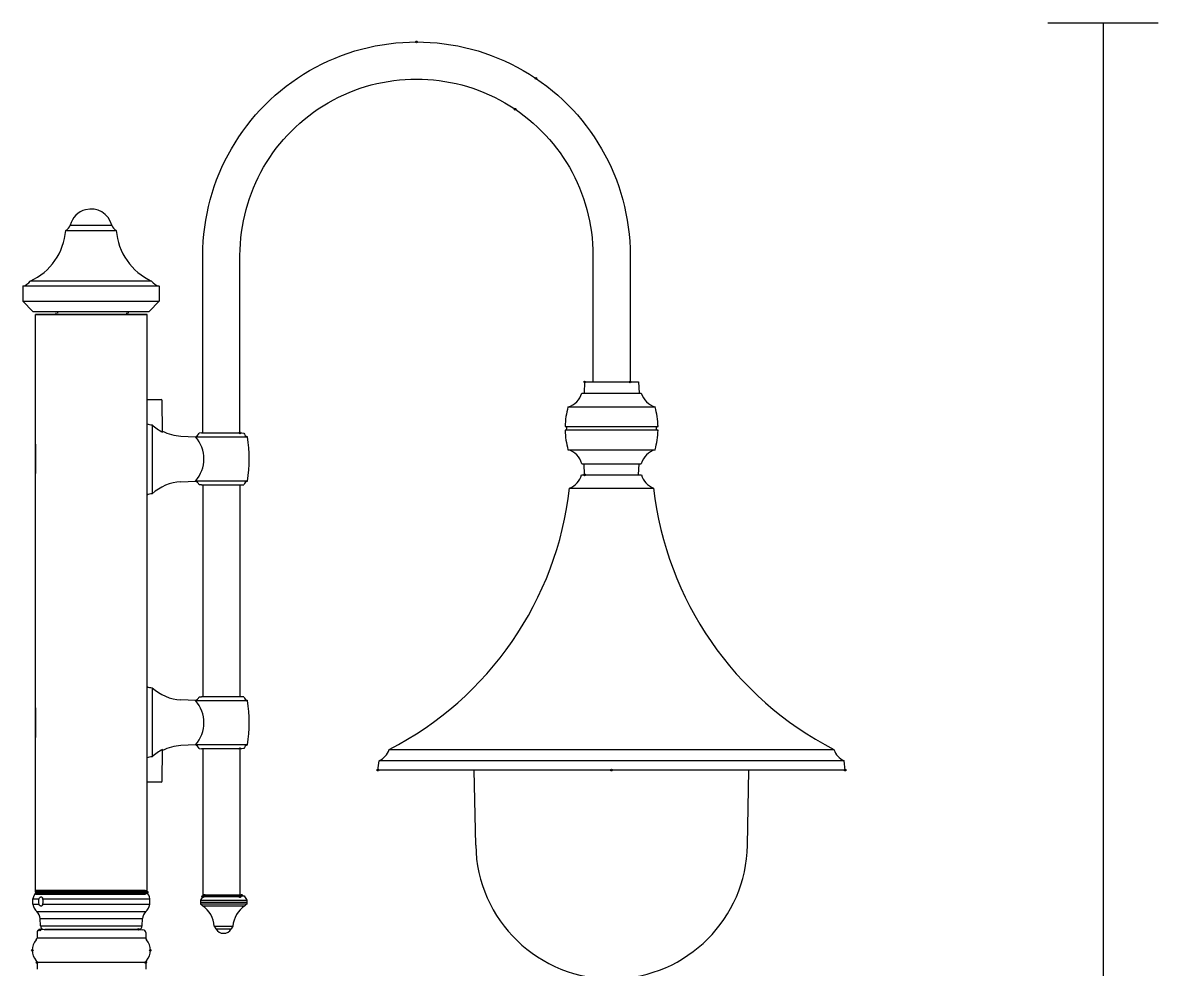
# Model space of a CAD drawing. Extents: x 0 to 113, y 0 to 427.
# Drawn here: x 18.2 to 106, y 354.1 to 427.3 of the extents above; entities that cross this region are included whole.
import ezdxf

# ---------------------------------------------------------------- set-up
doc = ezdxf.new("R2010")
doc.units = 0
doc.layers.add('LIVELLO_1', color=160, linetype='Continuous')

# ---------------------------------------------------------------- blocks, each defined once
blk = doc.blocks.new('AI9-BLK1')
at = {"layer": 'LIVELLO_1', "color": 7}
for p, q in [((41.356, 213.544), (49.905, 213.544)), ((45.633, 213.544), (45.631, 26.063)), ((-34.241, 197.893), (-31.016, 197.893)), ((-34.582, 197.488), (-30.673, 197.488)), ((-27.935, 193.563), (-37.325, 193.563)), ((-37.888, 193.17), (-37.906, 191.998)), ((-27.367, 193.17), (-37.888, 193.17)), ((-27.367, 193.17), (-27.346, 191.998)), ((-37.906, 191.998), (-37.126, 191.214)), ((-37.906, 191.998), (-27.346, 191.998)), ((-27.346, 191.998), (-28.129, 191.214)), ((-37.126, 191.214), (-28.129, 191.214)), ((-28.294, 190.965), (-36.914, 190.965)), ((-28.288, 190.985), (-36.908, 190.985)), ((-36.908, 146.304), (-36.908, 190.985)), ((-35.332, 190.965), (-35.332, 191.096)), ((-35.328, 190.985), (-35.328, 191.118)), ((-35.2, 191.08), (-35.2, 191.214)), ((-29.874, 191.096), (-29.874, 190.965)), ((-29.867, 191.118), (-29.867, 190.985)), ((-29.739, 191.214), (-29.739, 191.08)), ((-28.288, 146.304), (-28.288, 190.985)), ((5.545, 185.764), (5.5, 184.906)), ((5.545, 185.764), (9.713, 185.764)), ((9.713, 185.764), (9.756, 184.906)), ((-28.288, 184.409), (-27.209, 184.409)), ((5.33, 184.906), (9.928, 184.906)), ((-27.095, 181.885), (-27.135, 184.337)), ((4.255, 183.828), (11.001, 183.828)), ((-27.908, 182.446), (-27.908, 177.105)), ((-24.085, 181.823), (-24.265, 181.807)), ((-24.085, 181.823), (-20.997, 181.823)), ((-20.997, 181.823), (-20.818, 181.807)), ((4.039, 182.32), (11.222, 182.32)), ((11.222, 182.032), (4.039, 182.032)), ((-36.908, 180.951), (-36.908, 178.672)), ((-25.669, 181.575), (-24.553, 181.519)), ((-24.553, 181.519), (-20.529, 181.519)), ((4.255, 180.524), (11.001, 180.524)), ((5.33, 179.444), (9.928, 179.444)), ((5.545, 178.582), (5.5, 179.444)), ((9.713, 178.582), (9.756, 179.444)), ((5.316, 178.582), (5.946, 178.582)), ((5.946, 178.582), (9.943, 178.582)), ((-25.669, 178.045), (-24.553, 178.103)), ((-20.529, 178.103), (-24.553, 178.103)), ((-24.085, 177.8), (-24.265, 177.814)), ((-24.085, 177.8), (-20.997, 177.8)), ((-23.979, 177.8), (-23.979, 161.424)), ((-21.106, 177.806), (-21.106, 161.424)), ((-20.997, 177.8), (-20.818, 177.814)), ((4.382, 177.55), (10.877, 177.55)), ((-27.908, 162.119), (-27.908, 156.775)), ((-24.553, 161.119), (-25.669, 161.179)), ((-24.553, 161.119), (-20.529, 161.119)), ((-24.265, 161.404), (-24.085, 161.424)), ((-20.997, 161.424), (-24.085, 161.424)), ((-20.818, 161.404), (-20.997, 161.424)), ((-36.908, 160.55), (-36.908, 158.271)), ((-27.135, 154.885), (-27.095, 157.338)), ((-24.553, 157.703), (-25.669, 157.643)), ((-20.529, 157.703), (-24.553, 157.703)), ((-24.265, 157.415), (-24.085, 157.399)), ((-20.997, 157.399), (-24.085, 157.399)), ((-23.979, 157.399), (-23.979, 145.973)), ((-21.106, 157.399), (-21.106, 145.973)), ((-20.818, 157.415), (-20.997, 157.399)), ((-9.571, 157.34), (24.828, 157.34)), ((-10.437, 155.749), (-10.349, 156.47)), ((25.608, 156.47), (-10.349, 156.47)), ((25.696, 155.749), (25.608, 156.47)), ((25.696, 155.749), (-10.437, 155.749)), ((-2.876, 149.936), (-2.99, 155.749)), ((18.134, 149.936), (18.249, 155.749)), ((-27.209, 154.811), (-28.288, 154.811)), ((-37.122, 145.368), (-37.122, 145.801)), ((-37.122, 145.801), (-36.652, 145.801)), ((-36.908, 146.446), (-36.908, 146.161)), ((-28.432, 146.446), (-36.908, 146.446)), ((-36.908, 146.304), (-28.288, 146.304)), ((-36.908, 146.161), (-28.432, 146.161)), ((-36.366, 145.801), (-32.598, 145.801)), ((-32.598, 145.801), (-28.071, 145.801)), ((-28.071, 145.368), (-28.071, 145.801)), ((-23.95, 146.019), (-24.156, 145.68)), ((-21.11, 145.953), (-23.983, 145.953)), ((-21.106, 145.973), (-23.979, 145.973)), ((-23.95, 146.019), (-20.793, 146.019)), ((-20.977, 146.071), (-23.848, 146.071)), ((-20.793, 146.019), (-20.582, 145.68)), ((-37.122, 145.368), (-36.652, 145.368)), ((-36.366, 145.368), (-32.598, 145.368)), ((-32.598, 145.368), (-28.071, 145.368)), ((-24.156, 145.68), (-24.164, 145.522)), ((-24.164, 145.522), (-20.576, 145.522)), ((-24.164, 145.522), (-24.158, 145.376)), ((-20.582, 145.376), (-24.158, 145.376)), ((-24.156, 145.68), (-20.582, 145.68)), ((-24.015, 145.253), (-20.726, 145.253)), ((-20.582, 145.68), (-20.576, 145.522)), ((-20.576, 145.522), (-20.582, 145.376)), ((-36.805, 144.8), (-32.598, 144.8)), ((-36.556, 144.259), (-32.598, 144.259)), ((-36.531, 143.706), (-36.556, 144.259)), ((-32.598, 144.8), (-28.391, 144.8)), ((-32.598, 144.259), (-28.64, 144.259)), ((-28.664, 143.706), (-28.64, 144.259)), ((-36.799, 143.181), (-36.799, 142.762)), ((-36.188, 143.429), (-36.584, 143.397)), ((-36.531, 143.706), (-32.598, 143.706)), ((-36.243, 143.429), (-32.598, 143.429)), ((-29.005, 143.429), (-36.188, 143.429)), ((-32.598, 143.706), (-28.664, 143.706)), ((-32.598, 143.429), (-28.951, 143.429)), ((-29.005, 143.429), (-28.611, 143.397)), ((-28.397, 143.181), (-28.397, 142.762)), ((-23.09, 143.67), (-21.651, 143.67)), ((-23.09, 143.67), (-22.967, 143.47)), ((-22.967, 143.47), (-21.775, 143.47)), ((-21.651, 143.67), (-21.775, 143.47)), ((-28.397, 142.762), (-36.799, 142.762)), ((-22.37, 143.125), (-22.37, 143.125)), ((-28.397, 140.868), (-36.799, 140.868)), ((-36.799, 140.868), (-36.799, 140.344)), ((-28.397, 140.868), (-28.397, 140.344))]:
    blk.add_line(p, q, dxfattribs=at)
at = {"layer": 'LIVELLO_1', "color": 250}
blk.add_line((-24.14, 145.522), (-20.601, 145.522), dxfattribs=at)
at = {"layer": 'LIVELLO_1', "color": 7}
for centre, radius in [((0.177, 206.851), 0.0674), ((-21.104, 181.823), 0.0663), ((5.546, 178.582), 0.0664), ((-21.104, 157.399), 0.0663), ((-10.437, 155.749), 0.0679), ((-23.982, 145.953), 0.0663), ((-23.978, 145.973), 0.0663), ((-21.108, 145.953), 0.0663), ((-21.108, 145.953), 0.0663), ((-21.108, 145.953), 0.0663), ((-21.104, 145.973), 0.0663), ((-21.104, 145.973), 0.0663), ((-21.104, 145.973), 0.0663)]:
    blk.add_circle(centre, radius, dxfattribs=at)
for centre, major_axis, ratio in [((-7.456, 212.059), (0.0668, 0), 0.987198), ((1.784, 209.236), (0.001, -0.0679), 0.984657), ((5.546, 185.764), (0.0664, 0), 0.934112), ((9.067, 185.764), (0.0663, 0), 0.935357), ((7.63, 155.749), (-0.0016, -0.0679), 0.976903), ((25.695, 155.749), (0.0006, -0.0679), 0.96316), ((25.695, 155.749), (0.0006, -0.0679), 0.96316), ((25.695, 155.749), (0.0006, -0.0679), 0.96316), ((-28.287, 146.304), (-0.0004, -0.0679), 0.978407), ((-23.849, 146.071), (0.001, -0.0677), 0.987162), ((-20.978, 146.071), (0.0005, -0.0677), 0.979615), ((-20.978, 146.071), (0.0005, -0.0677), 0.979615), ((-20.978, 146.071), (0.0005, -0.0677), 0.979615), ((-36.584, 143.397), (-0.0004, -0.0679), 0.978407), ((-28.95, 143.429), (0.0674, 0), 0.94888), ((-37.162, 141.814), (-0.0015, -0.0679), 0.978199), ((-28.033, 141.814), (0.0004, -0.0679), 0.963179), ((-36.8, 140.868), (0.0015, -0.0679), 0.978199), ((-28.395, 140.868), (-0.0016, -0.0679), 0.976903)]:
    blk.add_ellipse(centre, major_axis=major_axis, ratio=ratio, dxfattribs=at)
for points, knots in [([(-23.979, 181.823), (-23.979, 181.823), (-23.979, 195.538), (-23.979, 195.538), (-23.979, 201.441), (-20.828, 206.895), (-15.717, 209.846), (-10.604, 212.798), (-4.307, 212.798), (0.804, 209.846), (5.917, 206.895), (9.066, 201.441), (9.066, 195.538), (9.066, 195.538), (9.066, 185.764), (9.066, 185.764)], [0, 0, 0, 0, 1, 1, 1, 2, 2, 2, 3, 3, 3, 4, 4, 4, 5, 5, 5, 5]), ([(-21.106, 181.823), (-21.106, 181.823), (-21.106, 195.538), (-21.106, 195.538), (-21.106, 200.415), (-18.502, 204.919), (-14.28, 207.356), (-10.057, 209.794), (-4.854, 209.794), (-0.633, 207.356), (3.592, 204.919), (6.191, 200.415), (6.191, 195.538), (6.191, 195.538), (6.191, 185.764), (6.191, 185.764)], [0, 0, 0, 0, 1, 1, 1, 2, 2, 2, 3, 3, 3, 4, 4, 4, 5, 5, 5, 5]), ([(-31.018, 197.893), (-31.249, 198.779), (-32.156, 199.314), (-33.045, 199.082), (-33.63, 198.931), (-34.086, 198.476), (-34.235, 197.893)], [0, 0, 0, 0, 1, 1, 1, 2, 2, 2, 2]), ([(4.039, 182.032), (4.117, 182.032), (4.182, 182.094), (4.182, 182.174), (4.182, 182.254), (4.117, 182.32), (4.039, 182.32)], [0, 0, 0, 0, 1, 1, 1, 2, 2, 2, 2]), ([(11.222, 182.32), (11.142, 182.32), (11.076, 182.254), (11.076, 182.174), (11.076, 182.094), (11.142, 182.032), (11.222, 182.032)], [0, 0, 0, 0, 1, 1, 1, 2, 2, 2, 2]), ([(-2.876, 149.936), (-2.778, 144.133), (2.003, 139.511), (7.807, 139.609), (13.47, 139.701), (18.039, 144.271), (18.134, 149.936)], [0, 0, 0, 0, 1, 1, 1, 2, 2, 2, 2]), ([(-36.908, 146.161), (-36.828, 146.161), (-36.764, 146.224), (-36.764, 146.304), (-36.764, 146.382), (-36.828, 146.446), (-36.908, 146.446)], [0, 0, 0, 0, 1, 1, 1, 2, 2, 2, 2]), ([(-36.836, 146.161), (-36.756, 146.161), (-36.693, 146.224), (-36.693, 146.304), (-36.693, 146.382), (-36.756, 146.446), (-36.836, 146.446)], [0, 0, 0, 0, 1, 1, 1, 2, 2, 2, 2]), ([(-36.764, 146.161), (-36.685, 146.161), (-36.619, 146.224), (-36.619, 146.304), (-36.619, 146.382), (-36.685, 146.446), (-36.764, 146.446)], [0, 0, 0, 0, 1, 1, 1, 2, 2, 2, 2]), ([(-36.693, 146.161), (-36.613, 146.161), (-36.547, 146.224), (-36.547, 146.304), (-36.547, 146.382), (-36.613, 146.446), (-36.693, 146.446)], [0, 0, 0, 0, 1, 1, 1, 2, 2, 2, 2]), ([(-36.652, 145.801), (-36.642, 145.819), (-36.629, 145.841), (-36.615, 145.859), (-36.605, 145.875), (-36.588, 145.889), (-36.574, 145.901), (-36.565, 145.911), (-36.551, 145.919), (-36.54, 145.927), (-36.527, 145.933), (-36.517, 145.939), (-36.505, 145.943), (-36.497, 145.945), (-36.491, 145.945), (-36.483, 145.945), (-36.477, 145.945), (-36.471, 145.945), (-36.464, 145.943), (-36.452, 145.939), (-36.442, 145.933), (-36.434, 145.927), (-36.423, 145.919), (-36.413, 145.911), (-36.407, 145.901), (-36.395, 145.889), (-36.389, 145.871), (-36.382, 145.857), (-36.376, 145.839), (-36.37, 145.819), (-36.366, 145.801)], [0, 0, 0, 0, 1, 1, 1, 2, 2, 2, 3, 3, 3, 4, 4, 4, 5, 5, 5, 6, 6, 6, 7, 7, 7, 8, 8, 8, 9, 9, 9, 10, 10, 10, 10]), ([(-36.619, 146.161), (-36.541, 146.161), (-36.477, 146.224), (-36.477, 146.304), (-36.477, 146.382), (-36.541, 146.446), (-36.619, 146.446)], [0, 0, 0, 0, 1, 1, 1, 2, 2, 2, 2]), ([(-36.547, 146.161), (-36.468, 146.161), (-36.405, 146.224), (-36.405, 146.304), (-36.405, 146.382), (-36.468, 146.446), (-36.547, 146.446)], [0, 0, 0, 0, 1, 1, 1, 2, 2, 2, 2]), ([(-36.477, 146.161), (-36.397, 146.161), (-36.333, 146.224), (-36.333, 146.304), (-36.333, 146.382), (-36.397, 146.446), (-36.477, 146.446)], [0, 0, 0, 0, 1, 1, 1, 2, 2, 2, 2]), ([(-36.405, 146.161), (-36.325, 146.161), (-36.262, 146.224), (-36.262, 146.304), (-36.262, 146.382), (-36.325, 146.446), (-36.405, 146.446)], [0, 0, 0, 0, 1, 1, 1, 2, 2, 2, 2]), ([(-36.333, 146.161), (-36.253, 146.161), (-36.188, 146.224), (-36.188, 146.304), (-36.188, 146.382), (-36.253, 146.446), (-36.333, 146.446)], [0, 0, 0, 0, 1, 1, 1, 2, 2, 2, 2]), ([(-36.262, 146.161), (-36.182, 146.161), (-36.116, 146.224), (-36.116, 146.304), (-36.116, 146.382), (-36.182, 146.446), (-36.262, 146.446)], [0, 0, 0, 0, 1, 1, 1, 2, 2, 2, 2]), ([(-36.188, 146.161), (-36.108, 146.161), (-36.046, 146.224), (-36.046, 146.304), (-36.046, 146.382), (-36.108, 146.446), (-36.188, 146.446)], [0, 0, 0, 0, 1, 1, 1, 2, 2, 2, 2]), ([(-36.116, 146.161), (-36.039, 146.161), (-35.974, 146.224), (-35.974, 146.304), (-35.974, 146.382), (-36.039, 146.446), (-36.116, 146.446)], [0, 0, 0, 0, 1, 1, 1, 2, 2, 2, 2]), ([(-36.046, 146.161), (-35.966, 146.161), (-35.902, 146.224), (-35.902, 146.304), (-35.902, 146.382), (-35.966, 146.446), (-36.046, 146.446)], [0, 0, 0, 0, 1, 1, 1, 2, 2, 2, 2]), ([(-35.974, 146.161), (-35.894, 146.161), (-35.828, 146.224), (-35.828, 146.304), (-35.828, 146.382), (-35.894, 146.446), (-35.974, 146.446)], [0, 0, 0, 0, 1, 1, 1, 2, 2, 2, 2]), ([(-35.902, 146.161), (-35.822, 146.161), (-35.757, 146.224), (-35.757, 146.304), (-35.757, 146.382), (-35.822, 146.446), (-35.902, 146.446)], [0, 0, 0, 0, 1, 1, 1, 2, 2, 2, 2]), ([(-35.828, 146.161), (-35.751, 146.161), (-35.685, 146.224), (-35.685, 146.304), (-35.685, 146.382), (-35.751, 146.446), (-35.828, 146.446)], [0, 0, 0, 0, 1, 1, 1, 2, 2, 2, 2]), ([(-35.757, 146.161), (-35.679, 146.161), (-35.614, 146.224), (-35.614, 146.304), (-35.614, 146.382), (-35.679, 146.446), (-35.757, 146.446)], [0, 0, 0, 0, 1, 1, 1, 2, 2, 2, 2]), ([(-35.685, 146.161), (-35.606, 146.161), (-35.543, 146.224), (-35.543, 146.304), (-35.543, 146.382), (-35.606, 146.446), (-35.685, 146.446)], [0, 0, 0, 0, 1, 1, 1, 2, 2, 2, 2]), ([(-35.614, 146.161), (-35.535, 146.161), (-35.471, 146.224), (-35.471, 146.304), (-35.471, 146.382), (-35.535, 146.446), (-35.614, 146.446)], [0, 0, 0, 0, 1, 1, 1, 2, 2, 2, 2]), ([(-35.543, 146.161), (-35.463, 146.161), (-35.399, 146.224), (-35.399, 146.304), (-35.399, 146.382), (-35.463, 146.446), (-35.543, 146.446)], [0, 0, 0, 0, 1, 1, 1, 2, 2, 2, 2]), ([(-35.471, 146.161), (-35.391, 146.161), (-35.328, 146.224), (-35.328, 146.304), (-35.328, 146.382), (-35.391, 146.446), (-35.471, 146.446)], [0, 0, 0, 0, 1, 1, 1, 2, 2, 2, 2]), ([(-35.399, 146.161), (-35.32, 146.161), (-35.256, 146.224), (-35.256, 146.304), (-35.256, 146.382), (-35.32, 146.446), (-35.399, 146.446)], [0, 0, 0, 0, 1, 1, 1, 2, 2, 2, 2]), ([(-35.328, 146.161), (-35.248, 146.161), (-35.183, 146.224), (-35.183, 146.304), (-35.183, 146.382), (-35.248, 146.446), (-35.328, 146.446)], [0, 0, 0, 0, 1, 1, 1, 2, 2, 2, 2]), ([(-35.256, 146.161), (-35.176, 146.161), (-35.112, 146.224), (-35.112, 146.304), (-35.112, 146.382), (-35.176, 146.446), (-35.256, 146.446)], [0, 0, 0, 0, 1, 1, 1, 2, 2, 2, 2]), ([(-35.183, 146.161), (-35.105, 146.161), (-35.04, 146.224), (-35.04, 146.304), (-35.04, 146.382), (-35.105, 146.446), (-35.183, 146.446)], [0, 0, 0, 0, 1, 1, 1, 2, 2, 2, 2]), ([(-35.112, 146.161), (-35.032, 146.161), (-34.968, 146.224), (-34.968, 146.304), (-34.968, 146.382), (-35.032, 146.446), (-35.112, 146.446)], [0, 0, 0, 0, 1, 1, 1, 2, 2, 2, 2]), ([(-35.04, 146.161), (-34.96, 146.161), (-34.897, 146.224), (-34.897, 146.304), (-34.897, 146.382), (-34.96, 146.446), (-35.04, 146.446)], [0, 0, 0, 0, 1, 1, 1, 2, 2, 2, 2]), ([(-34.968, 146.161), (-34.888, 146.161), (-34.823, 146.224), (-34.823, 146.304), (-34.823, 146.382), (-34.888, 146.446), (-34.968, 146.446)], [0, 0, 0, 0, 1, 1, 1, 2, 2, 2, 2]), ([(-34.897, 146.161), (-34.817, 146.161), (-34.753, 146.224), (-34.753, 146.304), (-34.753, 146.382), (-34.817, 146.446), (-34.897, 146.446)], [0, 0, 0, 0, 1, 1, 1, 2, 2, 2, 2]), ([(-34.823, 146.161), (-34.746, 146.161), (-34.68, 146.224), (-34.68, 146.304), (-34.68, 146.382), (-34.746, 146.446), (-34.823, 146.446)], [0, 0, 0, 0, 1, 1, 1, 2, 2, 2, 2]), ([(-34.753, 146.161), (-34.672, 146.161), (-34.609, 146.224), (-34.609, 146.304), (-34.609, 146.382), (-34.672, 146.446), (-34.753, 146.446)], [0, 0, 0, 0, 1, 1, 1, 2, 2, 2, 2]), ([(-34.68, 146.161), (-34.603, 146.161), (-34.537, 146.224), (-34.537, 146.304), (-34.537, 146.382), (-34.603, 146.446), (-34.68, 146.446)], [0, 0, 0, 0, 1, 1, 1, 2, 2, 2, 2]), ([(-34.609, 146.161), (-34.529, 146.161), (-34.465, 146.224), (-34.465, 146.304), (-34.465, 146.382), (-34.529, 146.446), (-34.609, 146.446)], [0, 0, 0, 0, 1, 1, 1, 2, 2, 2, 2]), ([(-34.537, 146.161), (-34.457, 146.161), (-34.394, 146.224), (-34.394, 146.304), (-34.394, 146.382), (-34.457, 146.446), (-34.537, 146.446)], [0, 0, 0, 0, 1, 1, 1, 2, 2, 2, 2]), ([(-34.465, 146.161), (-34.386, 146.161), (-34.32, 146.224), (-34.32, 146.304), (-34.32, 146.382), (-34.386, 146.446), (-34.465, 146.446)], [0, 0, 0, 0, 1, 1, 1, 2, 2, 2, 2]), ([(-34.394, 146.161), (-34.315, 146.161), (-34.249, 146.224), (-34.249, 146.304), (-34.249, 146.382), (-34.315, 146.446), (-34.394, 146.446)], [0, 0, 0, 0, 1, 1, 1, 2, 2, 2, 2]), ([(-34.32, 146.161), (-34.243, 146.161), (-34.178, 146.224), (-34.178, 146.304), (-34.178, 146.382), (-34.243, 146.446), (-34.32, 146.446)], [0, 0, 0, 0, 1, 1, 1, 2, 2, 2, 2]), ([(-34.249, 146.161), (-34.169, 146.161), (-34.106, 146.224), (-34.106, 146.304), (-34.106, 146.382), (-34.169, 146.446), (-34.249, 146.446)], [0, 0, 0, 0, 1, 1, 1, 2, 2, 2, 2]), ([(-34.178, 146.161), (-34.098, 146.161), (-34.034, 146.224), (-34.034, 146.304), (-34.034, 146.382), (-34.098, 146.446), (-34.178, 146.446)], [0, 0, 0, 0, 1, 1, 1, 2, 2, 2, 2]), ([(-34.106, 146.161), (-34.026, 146.161), (-33.963, 146.224), (-33.963, 146.304), (-33.963, 146.382), (-34.026, 146.446), (-34.106, 146.446)], [0, 0, 0, 0, 1, 1, 1, 2, 2, 2, 2]), ([(-34.034, 146.161), (-33.954, 146.161), (-33.889, 146.224), (-33.889, 146.304), (-33.889, 146.382), (-33.954, 146.446), (-34.034, 146.446)], [0, 0, 0, 0, 1, 1, 1, 2, 2, 2, 2]), ([(-33.963, 146.161), (-33.883, 146.161), (-33.82, 146.224), (-33.82, 146.304), (-33.82, 146.382), (-33.883, 146.446), (-33.963, 146.446)], [0, 0, 0, 0, 1, 1, 1, 2, 2, 2, 2]), ([(-33.889, 146.161), (-33.812, 146.161), (-33.747, 146.224), (-33.747, 146.304), (-33.747, 146.382), (-33.812, 146.446), (-33.889, 146.446)], [0, 0, 0, 0, 1, 1, 1, 2, 2, 2, 2]), ([(-33.82, 146.161), (-33.74, 146.161), (-33.675, 146.224), (-33.675, 146.304), (-33.675, 146.382), (-33.74, 146.446), (-33.82, 146.446)], [0, 0, 0, 0, 1, 1, 1, 2, 2, 2, 2]), ([(-33.747, 146.161), (-33.667, 146.161), (-33.603, 146.224), (-33.603, 146.304), (-33.603, 146.382), (-33.667, 146.446), (-33.747, 146.446)], [0, 0, 0, 0, 1, 1, 1, 2, 2, 2, 2]), ([(-33.675, 146.161), (-33.597, 146.161), (-33.532, 146.224), (-33.532, 146.304), (-33.532, 146.382), (-33.597, 146.446), (-33.675, 146.446)], [0, 0, 0, 0, 1, 1, 1, 2, 2, 2, 2]), ([(-33.603, 146.161), (-33.523, 146.161), (-33.46, 146.224), (-33.46, 146.304), (-33.46, 146.382), (-33.523, 146.446), (-33.603, 146.446)], [0, 0, 0, 0, 1, 1, 1, 2, 2, 2, 2]), ([(-33.532, 146.161), (-33.452, 146.161), (-33.388, 146.224), (-33.388, 146.304), (-33.388, 146.382), (-33.452, 146.446), (-33.532, 146.446)], [0, 0, 0, 0, 1, 1, 1, 2, 2, 2, 2]), ([(-33.46, 146.161), (-33.381, 146.161), (-33.317, 146.224), (-33.317, 146.304), (-33.317, 146.382), (-33.381, 146.446), (-33.46, 146.446)], [0, 0, 0, 0, 1, 1, 1, 2, 2, 2, 2]), ([(-33.388, 146.161), (-33.309, 146.161), (-33.244, 146.224), (-33.244, 146.304), (-33.244, 146.382), (-33.309, 146.446), (-33.388, 146.446)], [0, 0, 0, 0, 1, 1, 1, 2, 2, 2, 2]), ([(-33.317, 146.161), (-33.236, 146.161), (-33.172, 146.224), (-33.172, 146.304), (-33.172, 146.382), (-33.236, 146.446), (-33.317, 146.446)], [0, 0, 0, 0, 1, 1, 1, 2, 2, 2, 2]), ([(-33.244, 146.161), (-33.166, 146.161), (-33.1, 146.224), (-33.1, 146.304), (-33.1, 146.382), (-33.166, 146.446), (-33.244, 146.446)], [0, 0, 0, 0, 1, 1, 1, 2, 2, 2, 2]), ([(-33.172, 146.161), (-33.092, 146.161), (-33.029, 146.224), (-33.029, 146.304), (-33.029, 146.382), (-33.092, 146.446), (-33.172, 146.446)], [0, 0, 0, 0, 1, 1, 1, 2, 2, 2, 2]), ([(-33.1, 146.161), (-33.021, 146.161), (-32.958, 146.224), (-32.958, 146.304), (-32.958, 146.382), (-33.021, 146.446), (-33.1, 146.446)], [0, 0, 0, 0, 1, 1, 1, 2, 2, 2, 2]), ([(-33.029, 146.161), (-32.95, 146.161), (-32.884, 146.224), (-32.884, 146.304), (-32.884, 146.382), (-32.95, 146.446), (-33.029, 146.446)], [0, 0, 0, 0, 1, 1, 1, 2, 2, 2, 2]), ([(-32.958, 146.161), (-32.878, 146.161), (-32.813, 146.224), (-32.813, 146.304), (-32.813, 146.382), (-32.878, 146.446), (-32.958, 146.446)], [0, 0, 0, 0, 1, 1, 1, 2, 2, 2, 2]), ([(-32.884, 146.161), (-32.806, 146.161), (-32.741, 146.224), (-32.741, 146.304), (-32.741, 146.382), (-32.806, 146.446), (-32.884, 146.446)], [0, 0, 0, 0, 1, 1, 1, 2, 2, 2, 2]), ([(-32.813, 146.161), (-32.733, 146.161), (-32.669, 146.224), (-32.669, 146.304), (-32.669, 146.382), (-32.733, 146.446), (-32.813, 146.446)], [0, 0, 0, 0, 1, 1, 1, 2, 2, 2, 2]), ([(-32.741, 146.161), (-32.661, 146.161), (-32.598, 146.224), (-32.598, 146.304), (-32.598, 146.382), (-32.661, 146.446), (-32.741, 146.446)], [0, 0, 0, 0, 1, 1, 1, 2, 2, 2, 2]), ([(-32.669, 146.161), (-32.589, 146.161), (-32.527, 146.224), (-32.527, 146.304), (-32.527, 146.382), (-32.589, 146.446), (-32.669, 146.446)], [0, 0, 0, 0, 1, 1, 1, 2, 2, 2, 2]), ([(-32.598, 146.161), (-32.518, 146.161), (-32.455, 146.224), (-32.455, 146.304), (-32.455, 146.382), (-32.518, 146.446), (-32.598, 146.446)], [0, 0, 0, 0, 1, 1, 1, 2, 2, 2, 2]), ([(-32.527, 146.161), (-32.447, 146.161), (-32.381, 146.224), (-32.381, 146.304), (-32.381, 146.382), (-32.447, 146.446), (-32.527, 146.446)], [0, 0, 0, 0, 1, 1, 1, 2, 2, 2, 2]), ([(-32.455, 146.161), (-32.375, 146.161), (-32.31, 146.224), (-32.31, 146.304), (-32.31, 146.382), (-32.375, 146.446), (-32.455, 146.446)], [0, 0, 0, 0, 1, 1, 1, 2, 2, 2, 2]), ([(-32.381, 146.161), (-32.304, 146.161), (-32.238, 146.224), (-32.238, 146.304), (-32.238, 146.382), (-32.304, 146.446), (-32.381, 146.446)], [0, 0, 0, 0, 1, 1, 1, 2, 2, 2, 2]), ([(-32.31, 146.161), (-32.23, 146.161), (-32.166, 146.224), (-32.166, 146.304), (-32.166, 146.382), (-32.23, 146.446), (-32.31, 146.446)], [0, 0, 0, 0, 1, 1, 1, 2, 2, 2, 2]), ([(-32.238, 146.161), (-32.158, 146.161), (-32.095, 146.224), (-32.095, 146.304), (-32.095, 146.382), (-32.158, 146.446), (-32.238, 146.446)], [0, 0, 0, 0, 1, 1, 1, 2, 2, 2, 2]), ([(-32.166, 146.161), (-32.087, 146.161), (-32.022, 146.224), (-32.022, 146.304), (-32.022, 146.382), (-32.087, 146.446), (-32.166, 146.446)], [0, 0, 0, 0, 1, 1, 1, 2, 2, 2, 2]), ([(-32.095, 146.161), (-32.016, 146.161), (-31.95, 146.224), (-31.95, 146.304), (-31.95, 146.382), (-32.016, 146.446), (-32.095, 146.446)], [0, 0, 0, 0, 1, 1, 1, 2, 2, 2, 2]), ([(-32.022, 146.161), (-31.944, 146.161), (-31.879, 146.224), (-31.879, 146.304), (-31.879, 146.382), (-31.944, 146.446), (-32.022, 146.446)], [0, 0, 0, 0, 1, 1, 1, 2, 2, 2, 2]), ([(-31.95, 146.161), (-31.87, 146.161), (-31.807, 146.224), (-31.807, 146.304), (-31.807, 146.382), (-31.87, 146.446), (-31.95, 146.446)], [0, 0, 0, 0, 1, 1, 1, 2, 2, 2, 2]), ([(-31.879, 146.161), (-31.801, 146.161), (-31.735, 146.224), (-31.735, 146.304), (-31.735, 146.382), (-31.801, 146.446), (-31.879, 146.446)], [0, 0, 0, 0, 1, 1, 1, 2, 2, 2, 2]), ([(-31.807, 146.161), (-31.727, 146.161), (-31.664, 146.224), (-31.664, 146.304), (-31.664, 146.382), (-31.727, 146.446), (-31.807, 146.446)], [0, 0, 0, 0, 1, 1, 1, 2, 2, 2, 2]), ([(-31.735, 146.161), (-31.655, 146.161), (-31.59, 146.224), (-31.59, 146.304), (-31.59, 146.382), (-31.655, 146.446), (-31.735, 146.446)], [0, 0, 0, 0, 1, 1, 1, 2, 2, 2, 2]), ([(-31.664, 146.161), (-31.585, 146.161), (-31.519, 146.224), (-31.519, 146.304), (-31.519, 146.382), (-31.585, 146.446), (-31.664, 146.446)], [0, 0, 0, 0, 1, 1, 1, 2, 2, 2, 2]), ([(-31.59, 146.161), (-31.513, 146.161), (-31.448, 146.224), (-31.448, 146.304), (-31.448, 146.382), (-31.513, 146.446), (-31.59, 146.446)], [0, 0, 0, 0, 1, 1, 1, 2, 2, 2, 2]), ([(-31.519, 146.161), (-31.441, 146.161), (-31.376, 146.224), (-31.376, 146.304), (-31.376, 146.382), (-31.441, 146.446), (-31.519, 146.446)], [0, 0, 0, 0, 1, 1, 1, 2, 2, 2, 2]), ([(-31.448, 146.161), (-31.368, 146.161), (-31.304, 146.224), (-31.304, 146.304), (-31.304, 146.382), (-31.368, 146.446), (-31.448, 146.446)], [0, 0, 0, 0, 1, 1, 1, 2, 2, 2, 2]), ([(-31.376, 146.161), (-31.296, 146.161), (-31.233, 146.224), (-31.233, 146.304), (-31.233, 146.382), (-31.296, 146.446), (-31.376, 146.446)], [0, 0, 0, 0, 1, 1, 1, 2, 2, 2, 2]), ([(-31.304, 146.161), (-31.224, 146.161), (-31.162, 146.224), (-31.162, 146.304), (-31.162, 146.382), (-31.224, 146.446), (-31.304, 146.446)], [0, 0, 0, 0, 1, 1, 1, 2, 2, 2, 2]), ([(-31.233, 146.161), (-31.153, 146.161), (-31.09, 146.224), (-31.09, 146.304), (-31.09, 146.382), (-31.153, 146.446), (-31.233, 146.446)], [0, 0, 0, 0, 1, 1, 1, 2, 2, 2, 2]), ([(-31.162, 146.161), (-31.082, 146.161), (-31.018, 146.224), (-31.018, 146.304), (-31.018, 146.382), (-31.082, 146.446), (-31.162, 146.446)], [0, 0, 0, 0, 1, 1, 1, 2, 2, 2, 2]), ([(-31.09, 146.161), (-31.01, 146.161), (-30.945, 146.224), (-30.945, 146.304), (-30.945, 146.382), (-31.01, 146.446), (-31.09, 146.446)], [0, 0, 0, 0, 1, 1, 1, 2, 2, 2, 2]), ([(-31.018, 146.161), (-30.939, 146.161), (-30.873, 146.224), (-30.873, 146.304), (-30.873, 146.382), (-30.939, 146.446), (-31.018, 146.446)], [0, 0, 0, 0, 1, 1, 1, 2, 2, 2, 2]), ([(-30.945, 146.161), (-30.867, 146.161), (-30.801, 146.224), (-30.801, 146.304), (-30.801, 146.382), (-30.867, 146.446), (-30.945, 146.446)], [0, 0, 0, 0, 1, 1, 1, 2, 2, 2, 2]), ([(-30.873, 146.161), (-30.793, 146.161), (-30.73, 146.224), (-30.73, 146.304), (-30.73, 146.382), (-30.793, 146.446), (-30.873, 146.446)], [0, 0, 0, 0, 1, 1, 1, 2, 2, 2, 2]), ([(-30.801, 146.161), (-30.723, 146.161), (-30.659, 146.224), (-30.659, 146.304), (-30.659, 146.382), (-30.723, 146.446), (-30.801, 146.446)], [0, 0, 0, 0, 1, 1, 1, 2, 2, 2, 2]), ([(-30.73, 146.161), (-30.651, 146.161), (-30.585, 146.224), (-30.585, 146.304), (-30.585, 146.382), (-30.651, 146.446), (-30.73, 146.446)], [0, 0, 0, 0, 1, 1, 1, 2, 2, 2, 2]), ([(-30.659, 146.161), (-30.579, 146.161), (-30.516, 146.224), (-30.516, 146.304), (-30.516, 146.382), (-30.579, 146.446), (-30.659, 146.446)], [0, 0, 0, 0, 1, 1, 1, 2, 2, 2, 2]), ([(-30.585, 146.161), (-30.507, 146.161), (-30.442, 146.224), (-30.442, 146.304), (-30.442, 146.382), (-30.507, 146.446), (-30.585, 146.446)], [0, 0, 0, 0, 1, 1, 1, 2, 2, 2, 2]), ([(-30.516, 146.161), (-30.434, 146.161), (-30.37, 146.224), (-30.37, 146.304), (-30.37, 146.382), (-30.434, 146.446), (-30.516, 146.446)], [0, 0, 0, 0, 1, 1, 1, 2, 2, 2, 2]), ([(-30.442, 146.161), (-30.362, 146.161), (-30.299, 146.224), (-30.299, 146.304), (-30.299, 146.382), (-30.362, 146.446), (-30.442, 146.446)], [0, 0, 0, 0, 1, 1, 1, 2, 2, 2, 2]), ([(-30.37, 146.161), (-30.29, 146.161), (-30.228, 146.224), (-30.228, 146.304), (-30.228, 146.382), (-30.29, 146.446), (-30.37, 146.446)], [0, 0, 0, 0, 1, 1, 1, 2, 2, 2, 2]), ([(-30.299, 146.161), (-30.22, 146.161), (-30.156, 146.224), (-30.156, 146.304), (-30.156, 146.382), (-30.22, 146.446), (-30.299, 146.446)], [0, 0, 0, 0, 1, 1, 1, 2, 2, 2, 2]), ([(-30.228, 146.161), (-30.148, 146.161), (-30.082, 146.224), (-30.082, 146.304), (-30.082, 146.382), (-30.148, 146.446), (-30.228, 146.446)], [0, 0, 0, 0, 1, 1, 1, 2, 2, 2, 2]), ([(-30.156, 146.161), (-30.076, 146.161), (-30.011, 146.224), (-30.011, 146.304), (-30.011, 146.382), (-30.076, 146.446), (-30.156, 146.446)], [0, 0, 0, 0, 1, 1, 1, 2, 2, 2, 2]), ([(-30.082, 146.161), (-30.005, 146.161), (-29.939, 146.224), (-29.939, 146.304), (-29.939, 146.382), (-30.005, 146.446), (-30.082, 146.446)], [0, 0, 0, 0, 1, 1, 1, 2, 2, 2, 2]), ([(-30.011, 146.161), (-29.931, 146.161), (-29.867, 146.224), (-29.867, 146.304), (-29.867, 146.382), (-29.931, 146.446), (-30.011, 146.446)], [0, 0, 0, 0, 1, 1, 1, 2, 2, 2, 2]), ([(-29.939, 146.161), (-29.859, 146.161), (-29.797, 146.224), (-29.797, 146.304), (-29.797, 146.382), (-29.859, 146.446), (-29.939, 146.446)], [0, 0, 0, 0, 1, 1, 1, 2, 2, 2, 2]), ([(-29.867, 146.161), (-29.789, 146.161), (-29.725, 146.224), (-29.725, 146.304), (-29.725, 146.382), (-29.789, 146.446), (-29.867, 146.446)], [0, 0, 0, 0, 1, 1, 1, 2, 2, 2, 2]), ([(-29.797, 146.161), (-29.717, 146.161), (-29.651, 146.224), (-29.651, 146.304), (-29.651, 146.382), (-29.717, 146.446), (-29.797, 146.446)], [0, 0, 0, 0, 1, 1, 1, 2, 2, 2, 2]), ([(-29.725, 146.161), (-29.645, 146.161), (-29.58, 146.224), (-29.58, 146.304), (-29.58, 146.382), (-29.645, 146.446), (-29.725, 146.446)], [0, 0, 0, 0, 1, 1, 1, 2, 2, 2, 2]), ([(-29.651, 146.161), (-29.574, 146.161), (-29.508, 146.224), (-29.508, 146.304), (-29.508, 146.382), (-29.574, 146.446), (-29.651, 146.446)], [0, 0, 0, 0, 1, 1, 1, 2, 2, 2, 2]), ([(-29.58, 146.161), (-29.502, 146.161), (-29.436, 146.224), (-29.436, 146.304), (-29.436, 146.382), (-29.502, 146.446), (-29.58, 146.446)], [0, 0, 0, 0, 1, 1, 1, 2, 2, 2, 2]), ([(-29.508, 146.161), (-29.428, 146.161), (-29.365, 146.224), (-29.365, 146.304), (-29.365, 146.382), (-29.428, 146.446), (-29.508, 146.446)], [0, 0, 0, 0, 1, 1, 1, 2, 2, 2, 2]), ([(-29.436, 146.161), (-29.357, 146.161), (-29.292, 146.224), (-29.292, 146.304), (-29.292, 146.382), (-29.357, 146.446), (-29.436, 146.446)], [0, 0, 0, 0, 1, 1, 1, 2, 2, 2, 2]), ([(-29.365, 146.161), (-29.286, 146.161), (-29.222, 146.224), (-29.222, 146.304), (-29.222, 146.382), (-29.286, 146.446), (-29.365, 146.446)], [0, 0, 0, 0, 1, 1, 1, 2, 2, 2, 2]), ([(-29.292, 146.161), (-29.214, 146.161), (-29.149, 146.224), (-29.149, 146.304), (-29.149, 146.382), (-29.214, 146.446), (-29.292, 146.446)], [0, 0, 0, 0, 1, 1, 1, 2, 2, 2, 2]), ([(-29.222, 146.161), (-29.142, 146.161), (-29.079, 146.224), (-29.079, 146.304), (-29.079, 146.382), (-29.142, 146.446), (-29.222, 146.446)], [0, 0, 0, 0, 1, 1, 1, 2, 2, 2, 2]), ([(-29.149, 146.161), (-29.069, 146.161), (-29.005, 146.224), (-29.005, 146.304), (-29.005, 146.382), (-29.069, 146.446), (-29.149, 146.446)], [0, 0, 0, 0, 1, 1, 1, 2, 2, 2, 2]), ([(-29.079, 146.161), (-28.999, 146.161), (-28.934, 146.224), (-28.934, 146.304), (-28.934, 146.382), (-28.999, 146.446), (-29.079, 146.446)], [0, 0, 0, 0, 1, 1, 1, 2, 2, 2, 2]), ([(-29.005, 146.161), (-28.926, 146.161), (-28.863, 146.224), (-28.863, 146.304), (-28.863, 146.382), (-28.926, 146.446), (-29.005, 146.446)], [0, 0, 0, 0, 1, 1, 1, 2, 2, 2, 2]), ([(-28.934, 146.161), (-28.855, 146.161), (-28.791, 146.224), (-28.791, 146.304), (-28.791, 146.382), (-28.855, 146.446), (-28.934, 146.446)], [0, 0, 0, 0, 1, 1, 1, 2, 2, 2, 2]), ([(-28.863, 146.161), (-28.783, 146.161), (-28.719, 146.224), (-28.719, 146.304), (-28.719, 146.382), (-28.783, 146.446), (-28.863, 146.446)], [0, 0, 0, 0, 1, 1, 1, 2, 2, 2, 2]), ([(-28.791, 146.161), (-28.711, 146.161), (-28.646, 146.224), (-28.646, 146.304), (-28.646, 146.382), (-28.711, 146.446), (-28.791, 146.446)], [0, 0, 0, 0, 1, 1, 1, 2, 2, 2, 2]), ([(-28.719, 146.161), (-28.64, 146.161), (-28.574, 146.224), (-28.574, 146.304), (-28.574, 146.382), (-28.64, 146.446), (-28.719, 146.446)], [0, 0, 0, 0, 1, 1, 1, 2, 2, 2, 2]), ([(-28.646, 146.161), (-28.568, 146.161), (-28.502, 146.224), (-28.502, 146.304), (-28.502, 146.382), (-28.568, 146.446), (-28.646, 146.446)], [0, 0, 0, 0, 1, 1, 1, 2, 2, 2, 2]), ([(-28.574, 146.161), (-28.494, 146.161), (-28.432, 146.224), (-28.432, 146.304), (-28.432, 146.382), (-28.494, 146.446), (-28.574, 146.446)], [0, 0, 0, 0, 1, 1, 1, 2, 2, 2, 2]), ([(-28.502, 146.161), (-28.424, 146.161), (-28.36, 146.224), (-28.36, 146.304), (-28.36, 146.382), (-28.424, 146.446), (-28.502, 146.446)], [0, 0, 0, 0, 1, 1, 1, 2, 2, 2, 2]), ([(-28.432, 146.161), (-28.352, 146.161), (-28.288, 146.224), (-28.288, 146.304), (-28.288, 146.382), (-28.352, 146.446), (-28.432, 146.446)], [0, 0, 0, 0, 1, 1, 1, 2, 2, 2, 2]), ([(-36.366, 145.368), (-36.37, 145.35), (-36.376, 145.332), (-36.382, 145.312), (-36.389, 145.296), (-36.395, 145.282), (-36.407, 145.267), (-36.413, 145.258), (-36.423, 145.248), (-36.434, 145.247), (-36.442, 145.235), (-36.452, 145.229), (-36.464, 145.229), (-36.471, 145.227), (-36.477, 145.227), (-36.483, 145.227), (-36.491, 145.227), (-36.497, 145.227), (-36.505, 145.229), (-36.517, 145.229), (-36.527, 145.235), (-36.54, 145.243), (-36.551, 145.248), (-36.565, 145.258), (-36.574, 145.267), (-36.588, 145.278), (-36.605, 145.294), (-36.615, 145.308), (-36.629, 145.332), (-36.642, 145.35), (-36.652, 145.368)], [0, 0, 0, 0, 1, 1, 1, 2, 2, 2, 3, 3, 3, 4, 4, 4, 5, 5, 5, 6, 6, 6, 7, 7, 7, 8, 8, 8, 9, 9, 9, 10, 10, 10, 10])]:
    blk.add_open_spline(points, degree=3, knots=knots, dxfattribs=at)
for points in [[(-34.582, 197.488), (-34.424, 197.578), (-34.306, 197.721), (-34.241, 197.893)], [(-31.016, 197.893), (-30.951, 197.721), (-30.828, 197.578), (-30.673, 197.488)], [(-37.325, 193.563), (-35.761, 194.271), (-34.709, 195.776), (-34.582, 197.488)], [(-30.673, 197.488), (-30.546, 195.776), (-29.494, 194.271), (-27.935, 193.563)], [(-37.888, 193.17), (-37.666, 193.239), (-37.467, 193.377), (-37.325, 193.563)], [(-27.935, 193.563), (-27.788, 193.377), (-27.591, 193.239), (-27.367, 193.17)], [(-27.135, 184.337), (-27.138, 184.377), (-27.17, 184.409), (-27.209, 184.409)], [(4.255, 183.828), (4.774, 183.978), (5.181, 184.387), (5.33, 184.906)], [(9.928, 184.906), (10.077, 184.387), (10.482, 183.978), (11.001, 183.828)], [(4.255, 183.828), (4.123, 183.337), (4.051, 182.831), (4.039, 182.32)], [(11.22, 182.32), (11.207, 182.831), (11.134, 183.337), (11.001, 183.828)], [(-28.288, 182.535), (-28.17, 182.477), (-28.042, 182.446), (-27.908, 182.446)], [(-27.908, 182.446), (-27.665, 182.222), (-27.391, 182.035), (-27.095, 181.885)], [(-27.095, 181.955), (-26.652, 181.733), (-26.165, 181.605), (-25.669, 181.575)], [(-24.553, 181.519), (-24.425, 181.575), (-24.324, 181.677), (-24.265, 181.807)], [(-20.818, 181.807), (-20.758, 181.677), (-20.658, 181.575), (-20.529, 181.519)], [(4.039, 182.032), (4.051, 181.522), (4.123, 181.015), (4.255, 180.524)], [(11.001, 180.524), (11.134, 181.015), (11.207, 181.522), (11.22, 182.032)], [(-24.553, 178.103), (-23.68, 179.077), (-23.68, 180.548), (-24.553, 181.519)], [(-20.529, 178.103), (-20.34, 179.235), (-20.34, 180.388), (-20.529, 181.519)], [(5.33, 179.444), (5.181, 179.963), (4.774, 180.37), (4.255, 180.524)], [(11.001, 180.524), (10.482, 180.37), (10.077, 179.963), (9.928, 179.444)], [(4.382, 177.55), (4.836, 177.732), (5.181, 178.113), (5.316, 178.582)], [(9.943, 178.582), (10.077, 178.113), (10.423, 177.732), (10.877, 177.55)], [(-25.669, 178.045), (-26.502, 178.001), (-27.295, 177.67), (-27.908, 177.105)], [(-24.265, 177.814), (-24.324, 177.943), (-24.425, 178.045), (-24.553, 178.103)], [(-20.529, 178.103), (-20.658, 178.045), (-20.758, 177.943), (-20.818, 177.814)], [(-9.571, 157.34), (-1.832, 161.317), (3.403, 168.904), (4.382, 177.55)], [(10.877, 177.55), (11.855, 168.904), (17.091, 161.317), (24.828, 157.34)], [(-27.908, 177.105), (-28.042, 177.105), (-28.17, 177.074), (-28.288, 177.018)], [(-28.288, 162.207), (-28.17, 162.149), (-28.042, 162.119), (-27.908, 162.119)], [(-27.908, 162.119), (-27.295, 161.552), (-26.502, 161.221), (-25.669, 161.179)], [(-24.553, 161.119), (-24.425, 161.175), (-24.324, 161.281), (-24.265, 161.404)], [(-24.553, 157.703), (-23.68, 158.673), (-23.68, 160.147), (-24.553, 161.119)], [(-20.818, 161.404), (-20.758, 161.281), (-20.658, 161.175), (-20.529, 161.119)], [(-20.529, 157.703), (-20.34, 158.834), (-20.34, 159.99), (-20.529, 161.119)], [(-27.095, 157.338), (-27.391, 157.19), (-27.665, 157.002), (-27.908, 156.775)], [(-25.669, 157.643), (-26.165, 157.619), (-26.652, 157.489), (-27.095, 157.266)], [(-24.265, 157.415), (-24.324, 157.545), (-24.425, 157.645), (-24.553, 157.703)], [(-20.529, 157.703), (-20.658, 157.645), (-20.758, 157.545), (-20.818, 157.415)], [(-10.349, 156.47), (-9.979, 156.635), (-9.695, 156.953), (-9.571, 157.34)], [(24.828, 157.34), (24.953, 156.953), (25.235, 156.635), (25.608, 156.47)], [(-27.908, 156.775), (-28.042, 156.775), (-28.17, 156.745), (-28.288, 156.689)], [(-27.209, 154.811), (-27.17, 154.811), (-27.138, 154.845), (-27.135, 154.885)], [(-36.871, 146.304), (-36.997, 146.161), (-37.085, 145.987), (-37.122, 145.801)], [(-36.652, 145.801), (-36.695, 145.66), (-36.695, 145.512), (-36.652, 145.368)], [(-36.325, 145.588), (-36.325, 145.66), (-36.337, 145.734), (-36.366, 145.801)], [(-28.071, 145.801), (-28.11, 145.987), (-28.198, 146.161), (-28.325, 146.304)], [(-37.122, 145.368), (-37.079, 145.153), (-36.967, 144.953), (-36.805, 144.8)], [(-36.366, 145.368), (-36.337, 145.438), (-36.325, 145.512), (-36.325, 145.588)], [(-28.391, 144.8), (-28.229, 144.953), (-28.116, 145.153), (-28.071, 145.368)], [(-24.015, 145.253), (-24.05, 145.304), (-24.099, 145.35), (-24.158, 145.376)], [(-23.09, 143.67), (-23.132, 144.315), (-23.476, 144.897), (-24.015, 145.253)], [(-20.726, 145.253), (-21.265, 144.897), (-21.608, 144.315), (-21.651, 143.67)], [(-20.582, 145.376), (-20.642, 145.35), (-20.691, 145.304), (-20.726, 145.253)], [(-36.556, 144.259), (-36.565, 144.464), (-36.654, 144.66), (-36.805, 144.8)], [(-28.391, 144.8), (-28.539, 144.66), (-28.629, 144.464), (-28.64, 144.259)], [(-36.584, 143.397), (-36.703, 143.397), (-36.799, 143.301), (-36.799, 143.181)], [(-36.531, 143.706), (-36.526, 143.55), (-36.399, 143.429), (-36.243, 143.429)], [(-28.951, 143.429), (-28.797, 143.429), (-28.67, 143.55), (-28.664, 143.706)], [(-28.397, 143.181), (-28.397, 143.301), (-28.492, 143.397), (-28.611, 143.397)], [(-22.967, 143.47), (-22.844, 143.255), (-22.616, 143.125), (-22.37, 143.125)], [(-22.37, 143.125), (-22.126, 143.125), (-21.898, 143.255), (-21.775, 143.47)], [(-36.855, 142.62), (-37.265, 142.162), (-37.265, 141.467), (-36.855, 141.01)], [(-36.855, 142.62), (-36.82, 142.658), (-36.799, 142.712), (-36.799, 142.762)], [(-28.397, 142.762), (-28.397, 142.712), (-28.376, 142.658), (-28.342, 142.62)], [(-28.342, 141.01), (-27.931, 141.467), (-27.931, 142.162), (-28.342, 142.62)], [(-36.799, 140.868), (-36.799, 140.922), (-36.82, 140.97), (-36.855, 141.01)], [(-28.342, 141.01), (-28.376, 140.97), (-28.397, 140.922), (-28.397, 140.868)]]:
    blk.add_open_spline(points, degree=3, dxfattribs=at)

msp = doc.modelspace()

# ---------------------------------------------------------------- block references
at = {"layer": 'LIVELLO_1', "color": 7}
msp.add_blockref('AI9-BLK1', (56.115782, 213.800387), dxfattribs=at)

doc.saveas('drawing.dxf')
